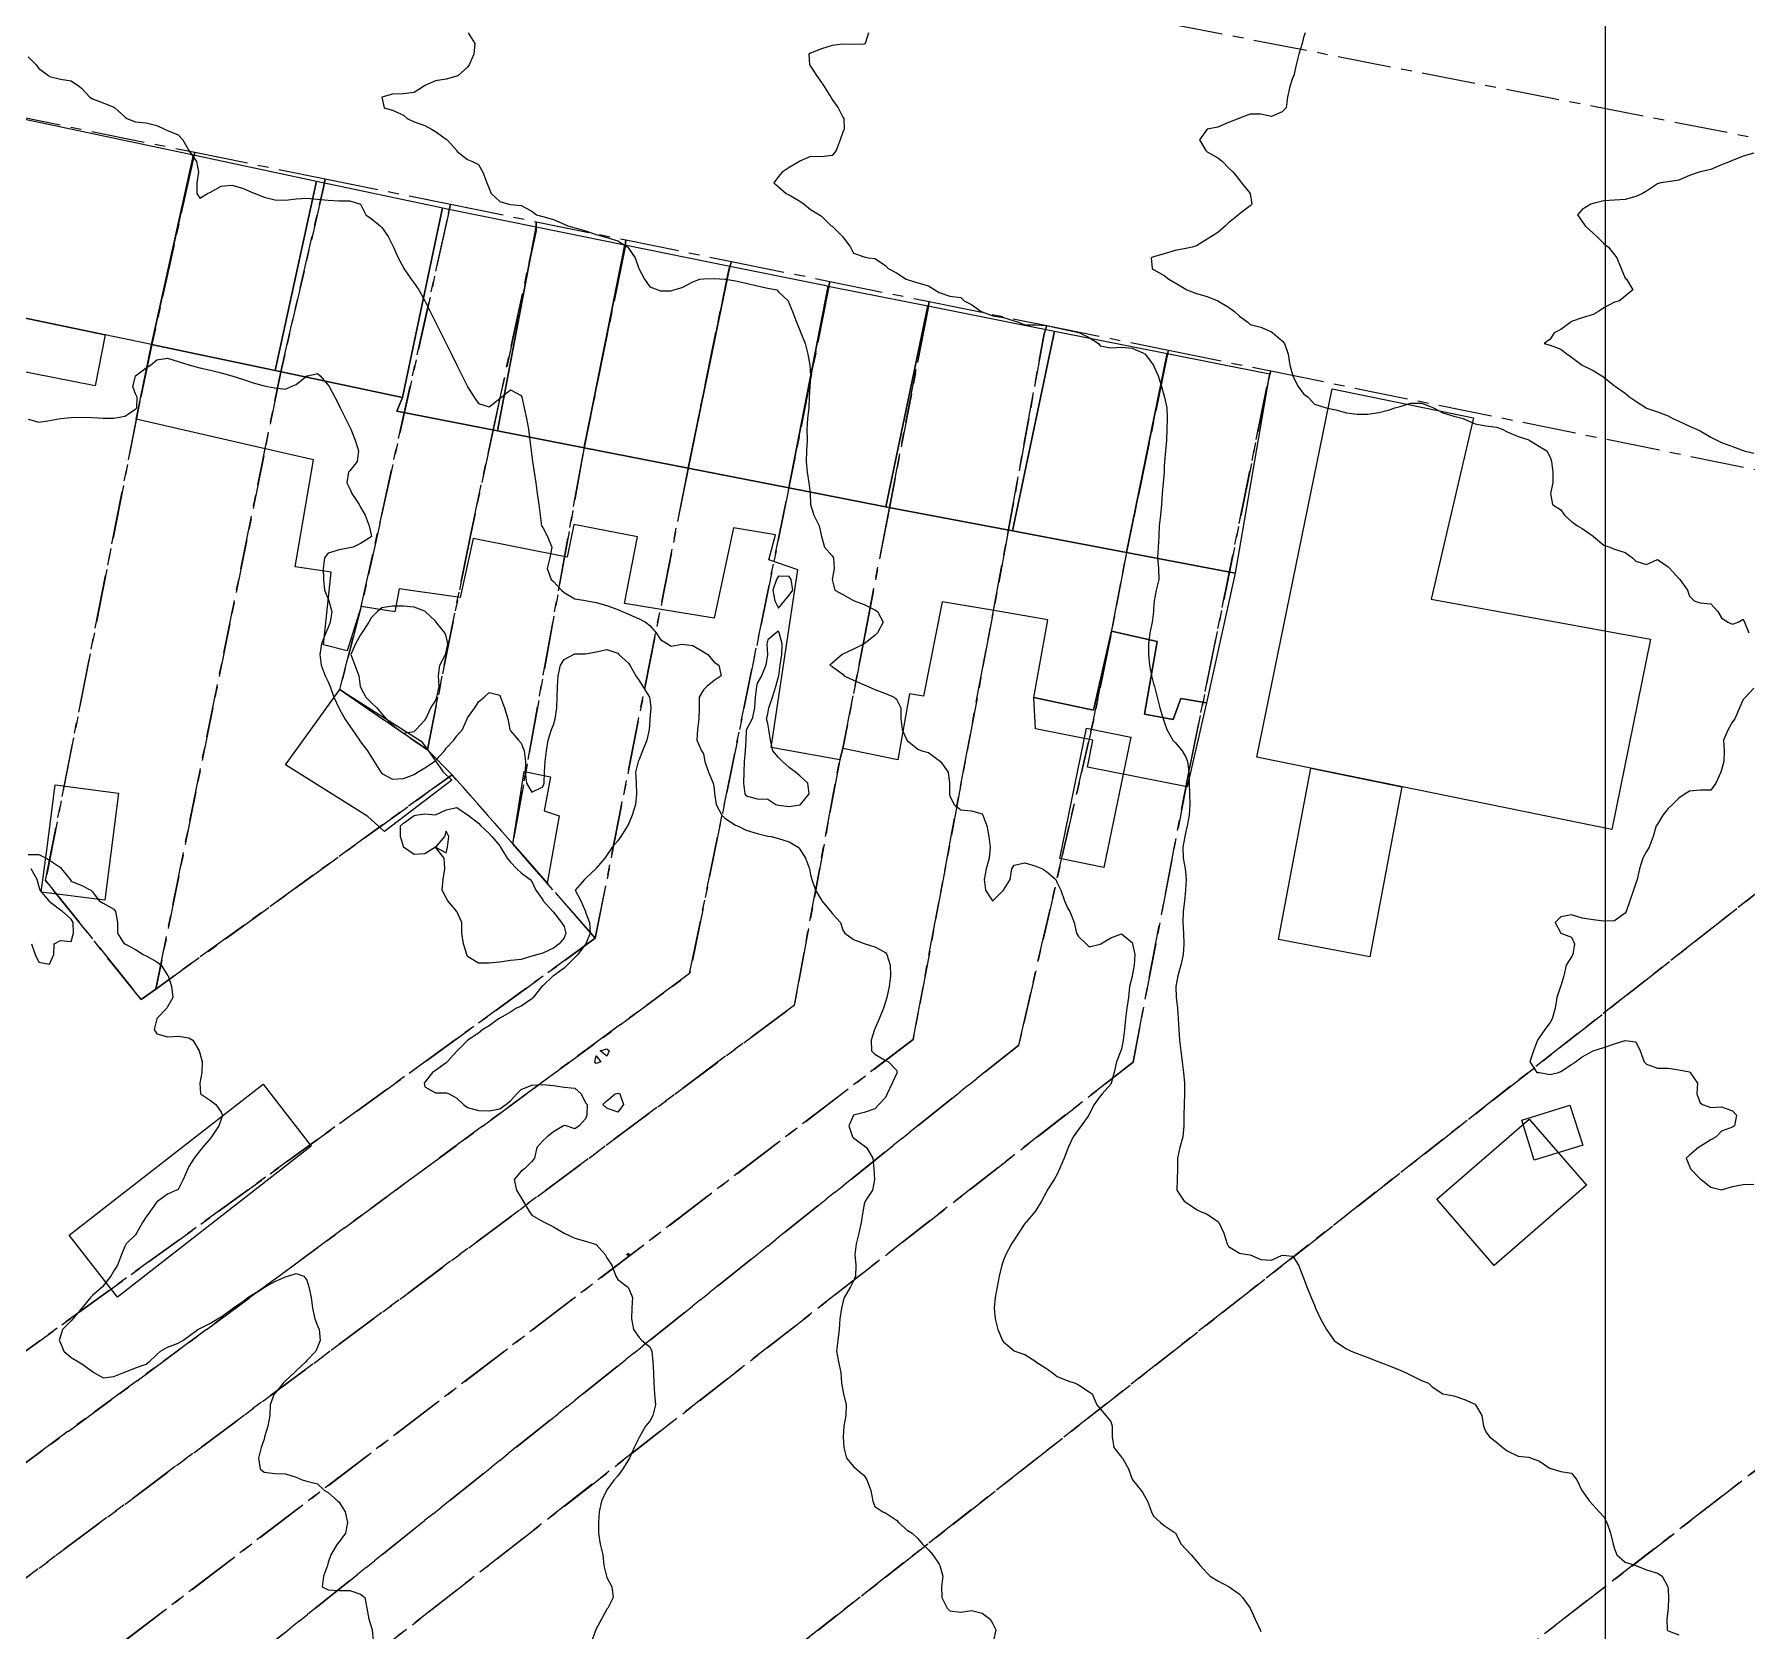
# Model space of a CAD drawing. Header units: centimetres. Extents: x 0 to 642158, y -847 to 649707.
# Drawn here: x 617293.5 to 617373.4, y 621510.7 to 621585.2 of the extents above; entities that cross this region are included whole.
import ezdxf

# ---------------------------------------------------------------- set-up
doc = ezdxf.new("R2010")
doc.units = ezdxf.units.CM
doc.header["$MEASUREMENT"] = 0
doc.linetypes.add('CENTERX2', pattern=[4, 2.5, -0.5, 0.5, -0.5])
doc.layers.add('MEV_grille', color=254, linetype='Continuous', lineweight=9)
doc.layers.add('WAL_topographie 0.5', color=253, linetype='Continuous', lineweight=20)
doc.layers.add('SPW_batiments', color=7, linetype='Continuous')
doc.layers.add('SPW_parcellaire cadastral', color=7, linetype='CENTERX2', lineweight=25, true_color=0xff0542)

# ---------------------------------------------------------------- blocks, each defined once
blk = doc.blocks.new('*U112')
at = {"layer": 'MEV_grille', "transparency": 33554687}
blk.add_lwpolyline([(0, 1825.476), (0, -1825.476)], dxfattribs=at)
blk = doc.blocks.new('*U113')
at = {"layer": 'MEV_grille', "color": 0, "linetype": 'ByBlock', "lineweight": -2, "transparency": 16777216}
blk.add_blockref('*U112', (2000, 0), dxfattribs=at)

msp = doc.modelspace()

# ---------------------------------------------------------------- linework, layer by layer
at = {"layer": 'SPW_batiments'}
for points in [[(617300.955, 621579.547), (617299.005, 621570.707), (617290.421, 621572.495), (617292.253, 621581.223), (617292.286, 621581.387), (617300.955, 621579.547)], [(617306.704, 621578.326), (617304.77, 621569.491), (617299.005, 621570.707), (617300.955, 621579.547), (617306.704, 621578.326)], [(617312.369, 621577.123), (617312.571, 621577.082), (617310.704, 621568.24), (617304.77, 621569.491), (617306.704, 621578.326), (617312.369, 621577.123)], [(617312.792, 621577.037), (617316.953, 621576.193), (617315.138, 621566.674), (617310.454, 621567.59), (617310.704, 621568.24), (617312.571, 621577.082), (617312.792, 621577.037)], [(617321.085, 621575.355), (617319.186, 621565.883), (617315.138, 621566.674), (617316.953, 621576.193), (617321.085, 621575.355)], [(617325.987, 621574.361), (617324.037, 621564.934), (617319.186, 621565.883), (617321.085, 621575.355), (617325.987, 621574.361)], [(617330.398, 621573.467), (617330.568, 621573.432), (617328.739, 621564.015), (617324.037, 621564.934), (617325.987, 621574.361), (617330.398, 621573.467)], [(617330.803, 621573.386), (617335.22, 621572.509), (617333.262, 621563.13), (617333.088, 621563.164), (617328.739, 621564.015), (617330.568, 621573.432), (617330.803, 621573.386)], [(617290.421, 621572.495), (617296.839, 621571.159), (617296.367, 621568.773), (617289.645, 621570.103), (617290.421, 621572.495)], [(617341.122, 621571.336), (617339.171, 621562.009), (617333.483, 621563.089), (617333.262, 621563.13), (617335.22, 621572.509), (617341.122, 621571.336)], [(617346.39, 621570.291), (617344.489, 621561), (617339.171, 621562.009), (617341.122, 621571.336), (617346.39, 621570.291)], [(617304.77, 621569.491), (617310.704, 621568.24), (617310.454, 621567.59), (617315.138, 621566.674), (617319.186, 621565.883), (617324.037, 621564.934), (617328.739, 621564.015), (617333.088, 621563.164), (617333.262, 621563.13), (617333.483, 621563.089), (617339.171, 621562.009), (617344.489, 621561), (617349.563, 621560.044), (617348.222, 621553.994), (617347.022, 621554.194), (617346.656, 621553.21), (617345.322, 621553.46), (617345.921, 621556.844), (617343.788, 621557.327), (617342.946, 621553.656), (617340.156, 621554.243), (617340.821, 621557.859), (617338.121, 621558.324), (617335.888, 621558.709), (617335.022, 621554.309), (617334.356, 621554.409), (617333.822, 621551.326), (617331.256, 621551.858), (617331.106, 621551.325), (617327.906, 621551.908), (617329.155, 621560.192), (617327.796, 621560.667), (617328.105, 621561.825), (617326.155, 621562.158), (617325.255, 621557.942), (617321.071, 621558.624), (617321.671, 621561.741), (617318.705, 621562.307), (617318.388, 621560.791), (617314.005, 621561.656), (617313.405, 621558.906), (617313.187, 621558.937), (617310.555, 621559.306), (617310.355, 621558.24), (617308.789, 621558.49), (617308.122, 621556.423), (617307.022, 621556.689), (617307.388, 621560.089), (617305.705, 621560.339), (617306.555, 621565.322), (617304.104, 621565.885), (617298.288, 621567.221), (617298.351, 621567.522), (617299.005, 621570.707), (617304.77, 621569.491)], [(617351.154, 621569.345), (617351.139, 621569.256), (617349.563, 621560.044), (617344.489, 621561), (617346.39, 621570.291), (617351.154, 621569.345)], [(617360.679, 621567.287), (617358.698, 621558.821), (617368.938, 621556.953), (617367.126, 621548.078), (617350.57, 621551.458), (617354.079, 621568.646), (617360.679, 621567.287)], [(617348.222, 621553.994), (617347.312, 621550.069), (617342.667, 621550.988), (617342.917, 621552.253), (617340.242, 621552.782), (617340.156, 621554.243), (617342.946, 621553.656), (617343.788, 621557.327), (617345.921, 621556.844), (617345.322, 621553.46), (617346.656, 621553.21), (617347.022, 621554.194), (617348.222, 621553.994)], [(617311.589, 621552.206), (617311.872, 621551.806), (617312.589, 621550.79), (617313.006, 621550.39), (617309.873, 621547.99), (617309.09, 621548.69), (617305.256, 621551.105), (617307.784, 621554.615), (617311.589, 621552.206)], [(617344.689, 621552.394), (617343.423, 621546.31), (617341.373, 621546.727), (617342.622, 621552.81), (617344.689, 621552.394)], [(617317.622, 621550.541), (617317.323, 621548.957), (617318.023, 621548.724), (617317.457, 621545.574), (617315.857, 621547.407), (617316.389, 621550.791), (617317.622, 621550.541)], [(617353.09, 621550.943), (617357.338, 621550.076), (617355.84, 621542.14), (617351.579, 621542.944), (617353.09, 621550.943)], [(617293.861, 621545.159), (617294.128, 621547.238), (617294.504, 621550.161), (617297.46, 621549.781), (617296.817, 621544.779), (617293.861, 621545.159)], [(617297.412, 621526.269), (617295.163, 621529.159), (617304.207, 621536.197), (617306.456, 621533.307), (617297.412, 621526.269)], [(617365.774, 621533.363), (617363.508, 621532.662), (617362.924, 621534.529), (617365.174, 621535.229), (617365.774, 621533.363)], [(617358.966, 621530.83), (617363.274, 621534.565), (617365.946, 621531.484), (617361.638, 621527.748), (617358.966, 621530.83)]]:
    msp.add_lwpolyline(points, dxfattribs=at)
at = {"layer": 'SPW_parcellaire cadastral'}
for points in [[(617381.691, 621606.939), (617376.439, 621579.825), (617346.851, 621585.593), (617348.608, 621593.133), (617351.696, 621612.192), (617356.226, 621611.435), (617377.949, 621607.462), (617381.691, 621606.939)], [(617292.292, 621581.446), (617301.023, 621579.672), (617300.935, 621579.266), (617299.02, 621570.703), (617298.463, 621568.055), (617294.057, 621545.703), (617298.524, 621540.154), (617299.208, 621540.638), (617313.022, 621550.639), (617315.857, 621547.406), (617319.706, 621543.006), (617285.912, 621518.521), (617278.21, 621512.869), (617289.965, 621569.94), (617292.209, 621581.037), (617292.292, 621581.446)], [(617307.11, 621578.435), (617307.025, 621578.029), (617305.031, 621569.435), (617299.208, 621540.638), (617298.524, 621540.154), (617294.057, 621545.703), (617298.463, 621568.055), (617299.02, 621570.703), (617300.935, 621579.266), (617301.023, 621579.672), (617307.11, 621578.435)], [(617311.872, 621551.805), (617313.022, 621550.639), (617299.208, 621540.638), (617305.031, 621569.435), (617307.025, 621578.029), (617307.11, 621578.435), (617312.956, 621577.246), (617312.862, 621576.821), (617309.662, 621562.419), (617308.789, 621558.489), (617307.784, 621554.614), (617311.872, 621551.805)], [(617311.872, 621551.805), (617307.784, 621554.614), (617308.789, 621558.489), (617309.662, 621562.419), (617312.862, 621576.821), (617312.956, 621577.246), (617316.954, 621576.434), (617316.943, 621576.016), (617314.937, 621566.712), (617313.862, 621561.712), (617311.872, 621551.805)], [(617311.872, 621551.805), (617313.862, 621561.712), (617314.937, 621566.712), (617316.943, 621576.016), (617316.954, 621576.434), (617321.136, 621575.584), (617321.076, 621575.176), (617319.193, 621565.914), (617315.857, 621547.406), (617313.022, 621550.639), (617311.872, 621551.805)], [(617321.136, 621575.584), (617326.058, 621574.584), (617325.933, 621574.19), (617324.031, 621564.907), (617319.706, 621543.006), (617315.857, 621547.406), (617319.193, 621565.914), (617321.076, 621575.176), (617321.136, 621575.584)], [(617330.645, 621573.652), (617330.57, 621573.249), (617328.739, 621564.014), (617324.107, 621541.357), (617288.666, 621515.251), (617285.912, 621518.521), (617319.706, 621543.006), (617324.031, 621564.907), (617325.933, 621574.19), (617326.058, 621574.584), (617330.645, 621573.652)], [(617330.645, 621573.652), (617335.286, 621572.709), (617335.211, 621572.319), (617333.44, 621563.159), (617332.228, 621556.885), (617331.256, 621551.858), (617331.106, 621551.324), (617328.991, 621539.891), (617291.353, 621511.832), (617291.068, 621512.194), (617288.666, 621515.251), (617324.107, 621541.357), (617328.739, 621564.014), (617330.57, 621573.249), (617330.645, 621573.652)], [(617294.535, 621507.782), (617293.126, 621509.575), (617291.353, 621511.832), (617328.991, 621539.891), (617331.106, 621551.324), (617331.256, 621551.858), (617332.228, 621556.885), (617333.44, 621563.159), (617335.211, 621572.319), (617335.286, 621572.709), (617340.768, 621571.594), (617340.644, 621571.203), (617338.985, 621562.069), (617334.535, 621538.291), (617294.535, 621507.782)], [(617346.448, 621570.44), (617346.351, 621570.045), (617344.489, 621560.999), (617343.748, 621557.134), (617342.95, 621553.182), (617339.458, 621538.026), (617297.302, 621504.278), (617296.678, 621505.054), (617294.535, 621507.782), (617334.535, 621538.291), (617338.985, 621562.069), (617340.644, 621571.203), (617340.768, 621571.594), (617346.448, 621570.44)], [(617299.349, 621501.755), (617297.302, 621504.278), (617339.458, 621538.026), (617342.95, 621553.182), (617343.748, 621557.134), (617344.489, 621560.999), (617346.351, 621570.045), (617346.448, 621570.44), (617351.219, 621569.471), (617351.107, 621569.079), (617347.36, 621550.602), (617344.791, 621537.226), (617299.349, 621501.755)], [(617299.349, 621501.755), (617344.791, 621537.226), (617347.36, 621550.602), (617351.107, 621569.079), (617351.219, 621569.471), (617393.861, 621560.805), (617323.81, 621505.796), (617307.208, 621492.495), (617299.349, 621501.755)], [(617404.733, 621558.595), (617403.721, 621553.457), (617401.566, 621543.653), (617400.746, 621539.031), (617336.429, 621489.226), (617330.931, 621496.523), (617328.064, 621499.877), (617323.81, 621505.796), (617393.861, 621560.805), (617404.733, 621558.595)], [(617349.494, 621472.884), (617340.43, 621484.476), (617336.429, 621489.226), (617400.746, 621539.031), (617401.566, 621543.653), (617403.721, 621553.457), (617404.733, 621558.595), (617414.553, 621556.6), (617411.748, 621542.877), (617407.131, 621518.652), (617349.494, 621472.884)]]:
    msp.add_lwpolyline(points, dxfattribs=at)
at = {"layer": 'WAL_topographie 0.5'}
for points in [[(617313.769, 621585.25), (617314.083, 621584.75), (617314.046, 621584.25), (617313.815, 621583.75), (617313.75, 621583.65), (617313.306, 621583.25), (617313.25, 621583.224), (617312.75, 621583.079), (617312.25, 621583.013), (617311.75, 621582.792), (617311.69, 621582.75), (617311.25, 621582.468), (617310.75, 621582.396), (617310.25, 621582.389), (617309.75, 621582.25), (617309.85, 621581.75), (617310.25, 621581.637), (617310.75, 621581.404), (617310.926, 621581.25), (617311.25, 621581.097), (617311.75, 621580.921), (617312.06, 621580.75), (617312.25, 621580.643), (617312.75, 621580.285), (617312.792, 621580.25), (617313.241, 621579.75), (617313.25, 621579.729), (617313.75, 621579.333), (617313.975, 621579.25), (617314.25, 621579.109), (617314.462, 621578.75), (617314.641, 621578.25), (617314.75, 621577.981), (617314.85, 621577.75), (617315.25, 621577.375), (617315.671, 621577.25), (617315.75, 621577.236), (617316.25, 621577.187), (617316.75, 621576.926), (617316.966, 621576.75), (617317.25, 621576.677), (617317.75, 621576.535), (617318.25, 621576.323), (617318.417, 621576.25), (617318.75, 621576.148), (617319.25, 621576.005), (617319.75, 621575.837), (617320.067, 621575.75), (617320.25, 621575.701), (617320.75, 621575.546), (617321.218, 621575.25), (617321.25, 621575.207), (617321.562, 621574.75), (617321.742, 621574.25), (617321.75, 621574.219), (617322, 621573.75), (617322.25, 621573.393), (617322.625, 621573.25), (617322.75, 621573.204), (617323.25, 621573.208), (617323.375, 621573.25), (617323.75, 621573.37), (617324.25, 621573.63), (617324.583, 621573.75), (617324.75, 621573.773), (617325.25, 621573.778), (617325.75, 621573.754), (617325.792, 621573.75), (617326.25, 621573.682), (617326.75, 621573.568), (617327.25, 621573.445), (617327.75, 621573.341), (617328.167, 621573.25), (617328.25, 621573.159), (617328.7, 621572.75), (617328.75, 621572.625), (617328.9, 621572.25), (617329.092, 621571.75), (617329.25, 621571.375), (617329.3, 621571.25), (617329.488, 621570.75), (617329.625, 621570.25), (617329.714, 621569.75), (617329.75, 621569.25), (617329.75, 621569.25), (617329.75, 621569.25), (617329.708, 621568.75), (617329.679, 621568.25), (617329.659, 621567.75), (617329.606, 621567.25), (617329.58, 621566.75), (617329.583, 621566.25), (617329.559, 621565.75), (617329.536, 621565.25), (617329.583, 621564.75), (617329.667, 621564.25), (617329.722, 621563.75), (617329.75, 621563.251), (617329.75, 621563.25), (617329.893, 621562.75), (617330.15, 621562.25), (617330.25, 621561.75), (617330.25, 621561.75), (617330.404, 621561.25), (617330.75, 621560.841), (617330.821, 621560.75), (617330.85, 621560.25), (617330.75, 621559.75), (617330.875, 621559.25), (617331.25, 621559.043), (617331.75, 621558.768), (617331.786, 621558.75), (617332.25, 621558.579), (617332.75, 621558.324), (617332.864, 621558.25), (617333.141, 621557.75), (617332.869, 621557.25), (617332.75, 621557.136), (617332.25, 621556.75), (617332.25, 621556.75), (617331.75, 621556.5), (617331.25, 621556.265), (617331.214, 621556.25), (617330.75, 621555.844), (617330.65, 621555.75), (617330.75, 621555.692), (617331.25, 621555.322), (617331.322, 621555.25), (617331.75, 621555.046), (617332.25, 621554.835), (617332.432, 621554.75), (617332.75, 621554.62), (617333.25, 621554.428), (617333.654, 621554.25), (617333.75, 621554.169), (617333.96, 621553.75), (617333.962, 621553.25), (617334.024, 621552.75), (617334.237, 621552.25), (617334.25, 621552.233), (617334.75, 621551.828), (617334.941, 621551.75), (617335.25, 621551.667), (617335.75, 621551.295), (617335.804, 621551.25), (617336.161, 621550.75), (617336.228, 621550.25), (617336.231, 621549.75), (617336.25, 621549.641), (617336.454, 621549.25), (617336.75, 621548.995), (617337.25, 621548.948), (617337.75, 621548.81), (617337.784, 621548.75), (617337.972, 621548.25), (617338.065, 621547.75), (617338.121, 621547.25), (617338.074, 621546.75), (617337.935, 621546.25), (617337.841, 621545.75), (617337.901, 621545.25), (617338.227, 621544.75), (617338.25, 621544.74), (617338.257, 621544.75), (617338.75, 621545.25), (617338.75, 621545.25), (617339.058, 621545.75), (617339.136, 621546.25), (617339.25, 621546.42), (617339.75, 621546.519), (617340.25, 621546.371), (617340.564, 621546.25), (617340.75, 621546.13), (617341.186, 621545.75), (617341.25, 621545.6), (617341.421, 621545.25), (617341.587, 621544.75), (617341.75, 621544.393), (617341.85, 621544.25), (617342.042, 621543.75), (617342.156, 621543.25), (617342.25, 621543.083), (617342.603, 621542.75), (617342.75, 621542.603), (617343.25, 621542.729), (617343.283, 621542.75), (617343.75, 621543.03), (617344.25, 621543.221), (617344.75, 621542.817), (617344.766, 621542.75), (617344.88, 621542.25), (617344.839, 621541.75), (617344.753, 621541.25), (617344.75, 621541.221), (617344.625, 621540.75), (617344.577, 621540.25), (617344.5, 621539.75), (617344.443, 621539.25), (617344.385, 621538.75), (617344.333, 621538.25), (617344.25, 621537.831), (617344.224, 621537.75), (617344.012, 621537.25), (617343.903, 621536.75), (617343.775, 621536.25), (617343.75, 621536.202), (617343.346, 621535.75), (617343.25, 621535.635), (617342.982, 621535.25), (617342.75, 621534.797), (617342.724, 621534.75), (617342.364, 621534.25), (617342.25, 621534.091), (617341.994, 621533.75), (617341.767, 621533.25), (617341.75, 621533.202), (617341.583, 621532.75), (617341.366, 621532.25), (617341.25, 621532.006), (617341.104, 621531.75), (617340.788, 621531.25), (617340.75, 621531.177), (617340.52, 621530.75), (617340.25, 621530.314), (617340.206, 621530.25), (617339.784, 621529.75), (617339.75, 621529.702), (617339.441, 621529.25), (617339.25, 621528.935), (617339.123, 621528.75), (617338.853, 621528.25), (617338.75, 621527.99), (617338.668, 621527.75), (617338.551, 621527.25), (617338.457, 621526.75), (617338.358, 621526.25), (617338.32, 621525.75), (617338.365, 621525.25), (617338.478, 621524.75), (617338.702, 621524.25), (617338.75, 621524.187), (617339.25, 621523.763), (617339.283, 621523.75), (617339.75, 621523.583), (617340.25, 621523.262), (617340.264, 621523.25), (617340.75, 621522.935), (617341.013, 621522.75), (617341.25, 621522.559), (617341.75, 621522.362), (617342.094, 621522.25), (617342.25, 621522.181), (617342.75, 621521.847), (617342.881, 621521.75), (617343.107, 621521.25), (617343.25, 621521.05), (617343.523, 621520.75), (617343.75, 621520.472), (617343.824, 621520.25), (617343.818, 621519.75), (617343.901, 621519.25), (617344.25, 621518.808), (617344.293, 621518.75), (617344.572, 621518.25), (617344.75, 621517.779), (617344.764, 621517.75), (617345.176, 621517.25), (617345.25, 621517.131), (617345.461, 621516.75), (617345.645, 621516.25), (617345.75, 621516.05), (617346.066, 621515.75), (617346.25, 621515.61), (617346.75, 621515.274), (617346.771, 621515.25), (617347.042, 621514.75), (617347.25, 621514.512), (617347.5, 621514.25), (617347.75, 621513.945), (617347.917, 621513.75), (617348.25, 621513.382), (617348.382, 621513.25), (617348.75, 621513.031), (617349.25, 621512.763), (617349.268, 621512.75), (617349.75, 621512.404), (617349.9, 621512.25), (617350.25, 621511.75), (617350.25, 621511.75), (617350.489, 621511.25), (617350.714, 621510.75), (617350.75, 621510.671)], [(617332.45, 621585.25), (617332.298, 621584.75), (617332.25, 621584.725), (617331.75, 621584.698), (617331.25, 621584.714), (617330.75, 621584.652), (617330.25, 621584.506), (617329.75, 621584.303), (617329.659, 621584.25), (617329.702, 621583.75), (617329.75, 621583.685), (617330.02, 621583.25), (617330.25, 621582.935), (617330.389, 621582.75), (617330.69, 621582.25), (617330.75, 621582.135), (617331.028, 621581.75), (617331.25, 621581.306), (617331.292, 621581.25), (617331.313, 621580.75), (617331.25, 621580.613), (617331.132, 621580.25), (617330.947, 621579.75), (617330.75, 621579.526), (617330.25, 621579.469), (617329.75, 621579.483), (617329.25, 621579.264), (617329.228, 621579.25), (617328.75, 621578.961), (617328.417, 621578.75), (617328.25, 621578.54), (617328.038, 621578.25), (617328.25, 621578.067), (617328.615, 621577.75), (617328.75, 621577.696), (617329.25, 621577.392), (617329.448, 621577.25), (617329.75, 621577), (617330.169, 621576.75), (617330.25, 621576.692), (617330.713, 621576.25), (617330.75, 621576.221), (617331.24, 621575.75), (617331.25, 621575.73), (617331.603, 621575.25), (617331.75, 621574.972), (617332.25, 621574.8), (617332.45, 621574.75), (617332.75, 621574.713), (617333.25, 621574.393), (617333.372, 621574.25), (617333.75, 621574.049), (617334.21, 621573.75), (617334.25, 621573.735), (617334.75, 621573.59), (617335.25, 621573.444), (617335.538, 621573.25), (617335.75, 621573.129), (617336.25, 621572.957), (617336.75, 621572.902), (617336.92, 621572.75), (617337.25, 621572.57), (617337.713, 621572.25), (617337.75, 621572.224), (617338.25, 621572.05), (617338.75, 621571.959), (617339.25, 621571.813), (617339.45, 621571.75), (617339.75, 621571.62), (617340.25, 621571.629), (617340.75, 621571.597), (617341.25, 621571.486), (617341.75, 621571.37), (617342.25, 621571.266), (617342.297, 621571.25), (617342.75, 621571.029), (617343.174, 621570.75), (617343.25, 621570.65), (617343.75, 621570.558), (617344.25, 621570.588), (617344.75, 621570.532), (617345.25, 621570.315), (617345.356, 621570.25), (617345.742, 621569.75), (617345.75, 621569.73), (617345.962, 621569.25), (617346.114, 621568.75), (617346.25, 621568.297), (617346.264, 621568.25), (617346.367, 621567.75), (617346.389, 621567.25), (617346.373, 621566.75), (617346.355, 621566.25), (617346.3, 621565.75), (617346.258, 621565.25), (617346.25, 621565), (617346.242, 621564.75), (617346.2, 621564.25), (617346.145, 621563.75), (617346.113, 621563.25), (617346.067, 621562.75), (617346.016, 621562.25), (617345.996, 621561.75), (617345.963, 621561.25), (617345.925, 621560.75), (617345.979, 621560.25), (617346, 621559.75), (617345.863, 621559.25), (617345.773, 621558.75), (617345.75, 621558.375), (617345.741, 621558.25), (617345.691, 621557.75), (617345.58, 621557.25), (617345.505, 621556.75), (617345.519, 621556.25), (617345.56, 621555.75), (617345.65, 621555.25), (617345.75, 621554.875), (617345.786, 621554.75), (617345.911, 621554.25), (617346.036, 621553.75), (617346.196, 621553.25), (617346.25, 621553.1), (617346.375, 621552.75), (617346.644, 621552.25), (617346.75, 621552.138), (617347.083, 621551.75), (617347.25, 621551.453), (617347.337, 621551.25), (617347.394, 621550.75), (617347.406, 621550.25), (617347.431, 621549.75), (617347.448, 621549.25), (617347.404, 621548.75), (617347.311, 621548.25), (617347.25, 621547.981), (617347.201, 621547.75), (617347.116, 621547.25), (617347.133, 621546.75), (617347.222, 621546.25), (617347.25, 621545.929), (617347.269, 621545.75), (617347.25, 621545.5), (617347.237, 621545.25), (617347.187, 621544.75), (617347.13, 621544.25), (617347.112, 621543.75), (617347.142, 621543.25), (617347.164, 621542.75), (617347.13, 621542.25), (617347.018, 621541.75), (617346.886, 621541.25), (617346.794, 621540.75), (617346.797, 621540.25), (617346.866, 621539.75), (617346.903, 621539.25), (617346.922, 621538.75), (617346.965, 621538.25), (617347.026, 621537.75), (617347.087, 621537.25), (617347.149, 621536.75), (617347.184, 621536.25), (617347.197, 621535.75), (617347.183, 621535.25), (617347.16, 621534.75), (617347.154, 621534.25), (617347.11, 621533.75), (617346.979, 621533.25), (617346.866, 621532.75), (617346.868, 621532.25), (617346.848, 621531.75), (617346.833, 621531.25), (617347.179, 621530.75), (617347.25, 621530.7), (617347.75, 621530.362), (617347.975, 621530.25), (617348.25, 621530.142), (617348.75, 621529.795), (617348.788, 621529.75), (617349.027, 621529.25), (617349.187, 621528.75), (617349.25, 621528.636), (617349.75, 621528.313), (617350.125, 621528.25), (617350.25, 621528.233), (617350.75, 621528.024), (617351.25, 621527.984), (617351.75, 621528.221), (617352.25, 621528.17), (617352.513, 621527.75), (617352.719, 621527.25), (617352.75, 621527.167), (617352.894, 621526.75), (617353.093, 621526.25), (617353.25, 621525.886), (617353.309, 621525.75), (617353.54, 621525.25), (617353.75, 621524.861), (617353.815, 621524.75), (617354.179, 621524.25), (617354.25, 621524.187), (617354.75, 621523.855), (617354.964, 621523.75), (617355.25, 621523.634), (617355.75, 621523.443), (617356.25, 621523.25), (617356.25, 621523.25), (617356.75, 621523.057), (617357.25, 621522.866), (617357.5, 621522.75), (617357.75, 621522.627), (617358.25, 621522.381), (617358.577, 621522.25), (617358.75, 621522.089), (617359.25, 621521.75), (617359.25, 621521.75), (617359.75, 621521.669), (617360.25, 621521.49), (617360.75, 621521.269), (617360.774, 621521.25), (617361.068, 621520.75), (617361.147, 621520.25), (617361.25, 621519.981), (617361.417, 621519.75), (617361.75, 621519.5), (617362.036, 621519.25), (617362.25, 621519.089), (617362.75, 621518.846), (617363.25, 621518.795), (617363.365, 621518.75), (617363.75, 621518.611), (617364.25, 621518.265), (617364.321, 621518.25), (617364.75, 621518.125), (617365.25, 621518.06), (617365.5, 621517.75), (617365.725, 621517.25), (617365.75, 621517.225), (617366.089, 621516.75), (617366.25, 621516.554), (617366.542, 621516.25), (617366.75, 621516.012), (617366.895, 621515.75), (617367.072, 621515.25), (617367.185, 621514.75), (617367.25, 621514.519), (617367.356, 621514.25), (617367.75, 621513.899), (617368.25, 621513.75), (617368.25, 621513.75), (617368.75, 621513.55), (617369.25, 621513.395), (617369.475, 621513.25), (617369.74, 621512.75), (617369.75, 621512.625), (617369.776, 621512.25), (617369.75, 621511.75), (617369.75, 621511.75), (617369.687, 621511.25), (617369.71, 621510.75), (617369.75, 621510.706), (617370.25, 621510.509)], [(617352.821, 621585.25), (617352.75, 621585.023), (617352.675, 621584.75), (617352.528, 621584.25), (617352.402, 621583.75), (617352.298, 621583.25), (617352.25, 621583.173), (617352.101, 621582.75), (617351.993, 621582.25), (617351.932, 621581.75), (617351.75, 621581.556), (617351.25, 621581.348), (617350.75, 621581.456), (617350.25, 621581.448), (617349.75, 621581.26), (617349.729, 621581.25), (617349.25, 621581.058), (617348.75, 621580.853), (617348.25, 621580.75), (617348.25, 621580.75), (617347.885, 621580.25), (617348.189, 621579.75), (617348.25, 621579.698), (617348.75, 621579.413), (617348.971, 621579.25), (617349.25, 621578.953), (617349.46, 621578.75), (617349.75, 621578.375), (617349.857, 621578.25), (617350.25, 621577.75), (617350.25, 621577.75), (617350.338, 621577.25), (617350.25, 621577.175), (617349.75, 621576.806), (617349.714, 621576.75), (617349.25, 621576.389), (617349.107, 621576.25), (617348.75, 621575.938), (617348.45, 621575.75), (617348.25, 621575.622), (617347.75, 621575.311), (617347.55, 621575.25), (617347.25, 621575.191), (617346.75, 621575.097), (617346.25, 621574.933), (617345.75, 621574.797), (617345.643, 621574.75), (617345.687, 621574.25), (617345.75, 621574.206), (617346.25, 621573.929), (617346.458, 621573.75), (617346.75, 621573.591), (617347.25, 621573.283), (617347.3, 621573.25), (617347.75, 621573.08), (617348.25, 621572.953), (617348.75, 621572.75), (617348.75, 621572.75), (617349.25, 621572.455), (617349.531, 621572.25), (617349.75, 621572.028), (617350.139, 621571.75), (617350.25, 621571.644), (617350.75, 621571.516), (617351.25, 621571.297), (617351.317, 621571.25), (617351.75, 621570.882), (617351.859, 621570.75), (617352.029, 621570.25), (617352.11, 621569.75), (617352.245, 621569.25), (617352.25, 621569.224), (617352.5, 621568.75), (617352.75, 621568.404), (617352.961, 621568.25), (617353.25, 621567.926), (617353.75, 621567.769), (617353.8, 621567.75), (617354.25, 621567.652), (617354.75, 621567.521), (617355.25, 621567.46), (617355.75, 621567.462), (617356.25, 621567.536), (617356.75, 621567.665), (617357, 621567.75), (617357.25, 621567.819), (617357.75, 621567.973), (617358.25, 621567.968), (617358.75, 621567.779), (617358.804, 621567.75), (617359.25, 621567.523), (617359.75, 621567.368), (617360.185, 621567.25), (617360.25, 621567.224), (617360.75, 621567.002), (617361.25, 621566.909), (617361.75, 621566.843), (617362.018, 621566.75), (617362.25, 621566.627), (617362.75, 621566.415), (617363.25, 621566.256), (617363.271, 621566.25), (617363.75, 621565.955), (617364.098, 621565.75), (617364.25, 621565.458), (617364.308, 621565.25), (617364.368, 621564.75), (617364.375, 621564.25), (617364.271, 621563.75), (617364.365, 621563.25), (617364.75, 621562.987), (617364.923, 621562.75), (617365.25, 621562.446), (617365.525, 621562.25), (617365.75, 621562.121), (617366.25, 621561.769), (617366.271, 621561.75), (617366.75, 621561.339), (617367.028, 621561.25), (617367.25, 621561.159), (617367.75, 621561), (617368.094, 621560.75), (617368.25, 621560.603), (617368.75, 621560.45), (617369.25, 621560.679), (617369.75, 621560.341), (617369.827, 621560.25), (617370.25, 621559.792), (617370.306, 621559.75), (617370.65, 621559.25), (617370.75, 621558.965), (617370.964, 621558.75), (617371.25, 621558.663), (617371.75, 621558.602), (617372.078, 621558.25), (617372.25, 621557.956), (617372.542, 621557.75), (617372.75, 621557.661), (617373.028, 621557.75), (617373.25, 621557.893), (617373.321, 621557.75), (617373.525, 621557.25)], [(617293.25, 621584.121), (617293.621, 621583.75), (617293.75, 621583.576), (617294.191, 621583.25), (617294.25, 621583.215), (617294.75, 621583.088), (617295.25, 621583), (617295.65, 621582.75), (617295.75, 621582.65), (617296.12, 621582.25), (617296.25, 621582.162), (617296.75, 621581.979), (617297.25, 621581.785), (617297.292, 621581.75), (617297.75, 621581.327), (617297.85, 621581.25), (617298.25, 621581.098), (617298.75, 621581.041), (617299.25, 621580.92), (617299.602, 621580.75), (617299.75, 621580.688), (617300.25, 621580.495), (617300.47, 621580.25), (617300.75, 621579.75), (617300.75, 621579.75), (617301.102, 621579.25), (617301.199, 621578.75), (617301.119, 621578.25), (617301.115, 621577.75), (617301.25, 621577.532), (617301.607, 621577.75), (617301.75, 621577.815), (617302.25, 621578.087), (617302.75, 621578.139), (617303.25, 621578), (617303.75, 621577.787), (617303.833, 621577.75), (617304.25, 621577.587), (617304.75, 621577.458), (617305.25, 621577.439), (617305.75, 621577.506), (617306.25, 621577.528), (617306.75, 621577.489), (617307.25, 621577.445), (617307.75, 621577.411), (617308.25, 621577.406), (617308.75, 621577.258), (617308.759, 621577.25), (617309.008, 621576.75), (617309.25, 621576.58), (617309.669, 621576.25), (617309.75, 621576.171), (617310.036, 621575.75), (617310.25, 621575.336), (617310.287, 621575.25), (617310.515, 621574.75), (617310.75, 621574.294), (617310.777, 621574.25), (617311.118, 621573.75), (617311.25, 621573.575), (617311.47, 621573.25), (617311.75, 621572.75), (617311.75, 621572.75), (617312, 621572.25), (617312.25, 621571.75), (617312.25, 621571.75), (617312.5, 621571.25), (617312.75, 621570.75), (617312.75, 621570.75), (617312.996, 621570.25), (617313.25, 621569.75), (617313.25, 621569.75), (617313.496, 621569.25), (617313.742, 621568.75), (617313.75, 621568.732), (617314.057, 621568.25), (617314.25, 621567.957), (617314.75, 621567.804), (617315.25, 621568.19), (617315.329, 621568.25), (617315.75, 621568.598), (617316.25, 621568.327), (617316.271, 621568.25), (617316.385, 621567.75), (617316.496, 621567.25), (617316.586, 621566.75), (617316.653, 621566.25), (617316.718, 621565.75), (617316.75, 621565.5), (617316.782, 621565.25), (617316.857, 621564.75), (617316.933, 621564.25), (617317, 621563.75), (617317.067, 621563.25), (617317.133, 621562.75), (617317.2, 621562.25), (617317.25, 621562.175), (617317.474, 621561.75), (617317.671, 621561.25), (617317.583, 621560.75), (617317.466, 621560.25), (617317.651, 621559.75), (617317.75, 621559.654), (617318.126, 621559.25), (617318.25, 621559.132), (617318.75, 621558.847), (617319.25, 621558.76), (617319.306, 621558.75), (617319.75, 621558.675), (617320.25, 621558.534), (617320.75, 621558.345), (617320.964, 621558.25), (617321.25, 621558.132), (617321.75, 621557.904), (617322.049, 621557.75), (617322.25, 621557.592), (617322.551, 621557.25), (617322.75, 621556.951), (617323.076, 621556.75), (617323.25, 621556.634), (617323.75, 621556.735), (617324.25, 621556.663), (617324.75, 621556.369), (617324.955, 621556.25), (617325.25, 621555.885), (617325.467, 621555.75), (617325.583, 621555.25), (617325.25, 621555.031), (617324.904, 621554.75), (617324.75, 621554.59), (617324.552, 621554.25), (617324.55, 621553.75), (617324.54, 621553.25), (617324.466, 621552.75), (617324.441, 621552.25), (617324.656, 621551.75), (617324.75, 621551.613), (617324.815, 621551.25), (617324.983, 621550.75), (617325.202, 621550.25), (617325.25, 621550), (617325.266, 621549.75), (617325.341, 621549.25), (617325.601, 621548.75), (617325.75, 621548.608), (617326.25, 621548.281), (617326.335, 621548.25), (617326.75, 621548.044), (617327.25, 621547.891), (617327.75, 621547.778), (617327.907, 621547.75), (617328.25, 621547.654), (617328.75, 621547.501), (617329.165, 621547.25), (617329.25, 621547.161), (617329.517, 621546.75), (617329.698, 621546.25), (617329.75, 621545.972), (617329.803, 621545.75), (617329.979, 621545.25), (617330.25, 621544.785), (617330.279, 621544.75), (617330.689, 621544.25), (617330.75, 621544.158), (617331.142, 621543.75), (617331.25, 621543.386), (617331.341, 621543.25), (617331.75, 621542.943), (617332.25, 621542.77), (617332.292, 621542.75), (617332.75, 621542.613), (617333.25, 621542.339), (617333.301, 621542.25), (617333.461, 621541.75), (617333.483, 621541.25), (617333.418, 621540.75), (617333.308, 621540.25), (617333.25, 621540.048), (617333.143, 621539.75), (617332.945, 621539.25), (617332.75, 621538.788), (617332.733, 621538.75), (617332.568, 621538.25), (617332.591, 621537.75), (617332.75, 621537.594), (617333.25, 621537.309), (617333.38, 621537.25), (617333.75, 621536.85), (617333.782, 621536.75), (617333.75, 621536.684), (617333.551, 621536.25), (617333.322, 621535.75), (617333.25, 621535.576), (617332.932, 621535.25), (617332.75, 621535.045), (617332.25, 621534.88), (617331.75, 621534.75), (617331.75, 621534.75), (617331.536, 621534.25), (617331.7, 621533.75), (617331.75, 621533.702), (617332.25, 621533.33), (617332.35, 621533.25), (617332.646, 621532.75), (617332.698, 621532.25), (617332.731, 621531.75), (617332.631, 621531.25), (617332.292, 621530.75), (617332.25, 621530.607), (617332.179, 621530.25), (617332.107, 621529.75), (617331.995, 621529.25), (617331.872, 621528.75), (617331.81, 621528.25), (617331.866, 621527.75), (617331.849, 621527.25), (617331.75, 621527.024), (617331.611, 621526.75), (617331.316, 621526.25), (617331.25, 621526.015), (617331.188, 621525.75), (617331.114, 621525.25), (617331.074, 621524.75), (617331.026, 621524.25), (617330.961, 621523.75), (617331.048, 621523.25), (617331.16, 621522.75), (617331.192, 621522.25), (617331.25, 621521.917), (617331.286, 621521.75), (617331.413, 621521.25), (617331.394, 621520.75), (617331.302, 621520.25), (617331.272, 621519.75), (617331.292, 621519.25), (617331.423, 621518.75), (617331.75, 621518.364), (617331.875, 621518.25), (617332.25, 621517.938), (617332.375, 621517.75), (617332.553, 621517.25), (617332.659, 621516.75), (617332.75, 621516.5), (617333.125, 621516.25), (617333.25, 621516.208), (617333.75, 621515.861), (617333.857, 621515.75), (617334.25, 621515.395), (617334.487, 621515.25), (617334.75, 621515), (617334.967, 621514.75), (617335.25, 621514.479), (617335.454, 621514.25), (617335.75, 621513.806), (617335.777, 621513.75), (617335.911, 621513.25), (617335.859, 621512.75), (617335.868, 621512.25), (617336.119, 621511.75), (617336.25, 621511.63), (617336.75, 621511.57), (617337.25, 621511.646), (617337.75, 621511.52), (617338.12, 621511.25), (617338.25, 621511.024), (617338.389, 621510.75), (617338.288, 621510.25)], [(617373.75, 621579.634), (617373.25, 621579.492), (617372.75, 621579.291), (617372.654, 621579.25), (617372.25, 621579.083), (617371.75, 621578.877), (617371.25, 621578.764), (617371.208, 621578.75), (617370.75, 621578.588), (617370.25, 621578.377), (617369.75, 621578.302), (617369.417, 621578.25), (617369.25, 621578.2), (617368.75, 621577.859), (617368.555, 621577.75), (617368.25, 621577.616), (617367.75, 621577.474), (617367.25, 621577.433), (617366.75, 621577.405), (617366.25, 621577.279), (617366.155, 621577.25), (617365.75, 621577), (617365.52, 621576.75), (617365.75, 621576.446), (617365.887, 621576.25), (617366.25, 621575.896), (617366.421, 621575.75), (617366.75, 621575.412), (617366.979, 621575.25), (617367.25, 621574.889), (617367.354, 621574.75), (617367.565, 621574.25), (617367.75, 621573.796), (617367.813, 621573.75), (617368.114, 621573.25), (617367.75, 621572.964), (617367.478, 621572.75), (617367.25, 621572.674), (617366.75, 621572.417), (617366.511, 621572.25), (617366.25, 621572.1), (617365.75, 621571.95), (617365.25, 621571.776), (617365.217, 621571.75), (617364.75, 621571.4), (617364.434, 621571.25), (617364.25, 621570.958), (617363.973, 621570.75), (617364.25, 621570.679), (617364.75, 621570.494), (617365.044, 621570.25), (617365.25, 621570.11), (617365.75, 621569.75), (617365.75, 621569.75), (617366.25, 621569.496), (617366.665, 621569.25), (617366.75, 621569.189), (617367.25, 621568.786), (617367.296, 621568.75), (617367.75, 621568.433), (617367.967, 621568.25), (617368.25, 621568.067), (617368.731, 621567.75), (617368.75, 621567.741), (617369.25, 621567.562), (617369.75, 621567.374), (617369.978, 621567.25), (617370.25, 621567.125), (617370.75, 621566.902), (617371.078, 621566.75), (617371.25, 621566.673), (617371.75, 621566.391), (617372.031, 621566.25), (617372.25, 621566.138), (617372.75, 621565.943), (617373.25, 621565.766), (617373.303, 621565.75), (617373.75, 621565.632)], [(617293.25, 621567.228), (617293.75, 621567.076), (617294.25, 621567.159), (617294.75, 621567.25), (617294.75, 621567.25), (617295.25, 621567.302), (617295.75, 621567.317), (617296.25, 621567.294), (617296.75, 621567.272), (617297.25, 621567.275), (617297.75, 621567.366), (617298.25, 621567.689), (617298.312, 621567.75), (617298.33, 621568.25), (617298.25, 621568.409), (617298.133, 621568.75), (617298.25, 621569.234), (617298.259, 621569.25), (617298.75, 621569.614), (617298.956, 621569.75), (617299.25, 621569.996), (617299.75, 621570.073), (617300.25, 621569.917), (617300.75, 621569.761), (617300.792, 621569.75), (617301.25, 621569.625), (617301.75, 621569.506), (617302.25, 621569.391), (617302.75, 621569.25), (617302.75, 621569.25), (617303.25, 621569.083), (617303.75, 621568.92), (617304.25, 621568.783), (617304.417, 621568.75), (617304.75, 621568.68), (617305.25, 621568.622), (617305.523, 621568.75), (617305.75, 621568.843), (617306.25, 621569.241), (617306.296, 621569.25), (617306.75, 621569.359), (617306.875, 621569.25), (617307.25, 621568.809), (617307.286, 621568.75), (617307.557, 621568.25), (617307.75, 621567.857), (617307.803, 621567.75), (617308.057, 621567.25), (617308.25, 621566.843), (617308.293, 621566.75), (617308.5, 621566.25), (617308.652, 621565.75), (617308.589, 621565.25), (617308.25, 621564.818), (617308.196, 621564.75), (617308.107, 621564.25), (617308.25, 621563.972), (617308.355, 621563.75), (617308.687, 621563.25), (617308.75, 621563.125), (617308.964, 621562.75), (617309.157, 621562.25), (617309.25, 621561.833), (617309.272, 621561.75), (617309.25, 621561.736), (617308.75, 621561.429), (617308.409, 621561.25), (617308.25, 621561.221), (617307.75, 621561.132), (617307.25, 621560.973), (617307.066, 621560.75), (617307.007, 621560.25), (617307.024, 621559.75), (617307.079, 621559.25), (617307.25, 621558.84), (617307.28, 621558.75), (617307.412, 621558.25), (617307.34, 621557.75), (617307.25, 621557.511), (617307.14, 621557.25), (617306.925, 621556.75), (617306.848, 621556.25), (617306.917, 621555.75), (617307.107, 621555.25), (617307.25, 621554.967), (617307.336, 621554.75), (617307.511, 621554.25), (617307.738, 621553.75), (617307.75, 621553.727), (617308.022, 621553.25), (617308.25, 621552.906), (617308.37, 621552.75), (617308.7, 621552.25), (617308.75, 621552.176), (617309.074, 621551.75), (617309.25, 621551.465), (617309.384, 621551.25), (617309.701, 621550.75), (617309.75, 621550.688), (617310.25, 621550.43), (617310.75, 621550.465), (617311.25, 621550.642), (617311.416, 621550.75), (617311.75, 621550.964), (617312.205, 621551.25), (617312.25, 621551.293), (617312.676, 621551.75), (617312.75, 621551.869), (617313.107, 621552.25), (617313.25, 621552.451), (617313.517, 621552.75), (617313.735, 621553.25), (617313.75, 621553.297), (617314.081, 621553.75), (617314.25, 621554.044), (617314.519, 621554.25), (617314.75, 621554.472), (617315.25, 621554.35), (617315.277, 621554.25), (617315.47, 621553.75), (617315.621, 621553.25), (617315.719, 621552.75), (617315.75, 621552.687), (617316.125, 621552.25), (617316.25, 621552.115), (617316.384, 621551.75), (617316.453, 621551.25), (617316.435, 621550.75), (617316.489, 621550.25), (617316.75, 621549.823), (617317.25, 621550.074), (617317.313, 621550.25), (617317.338, 621550.75), (617317.359, 621551.25), (617317.433, 621551.75), (617317.511, 621552.25), (617317.656, 621552.75), (617317.75, 621552.969), (617317.838, 621553.25), (617317.908, 621553.75), (617317.919, 621554.25), (617317.944, 621554.75), (617317.966, 621555.25), (617318.078, 621555.75), (617318.25, 621556.008), (617318.693, 621556.25), (617318.75, 621556.275), (617319.25, 621556.28), (617319.75, 621556.369), (617320.25, 621556.481), (617320.75, 621556.307), (617320.81, 621556.25), (617321.25, 621555.847), (617321.323, 621555.75), (617321.601, 621555.25), (617321.75, 621555.036), (617321.926, 621554.75), (617322.237, 621554.25), (617322.25, 621554.167), (617322.302, 621553.75), (617322.256, 621553.25), (617322.25, 621553.167), (617322.214, 621552.75), (617322.11, 621552.25), (617321.909, 621551.75), (617321.75, 621551.342), (617321.702, 621551.25), (617321.587, 621550.75), (617321.608, 621550.25), (617321.633, 621549.75), (617321.575, 621549.25), (617321.418, 621548.75), (617321.25, 621548.337), (617321.209, 621548.25), (617320.892, 621547.75), (617320.75, 621547.557), (617320.486, 621547.25), (617320.25, 621546.877), (617320.146, 621546.75), (617319.75, 621546.277), (617319.729, 621546.25), (617319.25, 621545.797), (617319.195, 621545.75), (617318.759, 621545.25), (617319.029, 621544.75), (617319.244, 621544.25), (617319.25, 621544.231), (617319.438, 621543.75), (617319.458, 621543.25), (617319.259, 621542.75), (617319.25, 621542.74), (617318.884, 621542.25), (617318.75, 621542.112), (617318.395, 621541.75), (617318.25, 621541.605), (617317.75, 621541.256), (617317.742, 621541.25), (617317.25, 621540.796), (617317.206, 621540.75), (617316.803, 621540.25), (617316.75, 621540.185), (617316.25, 621539.844), (617316.036, 621539.75), (617315.75, 621539.56), (617315.25, 621539.281), (617315.194, 621539.25), (617314.75, 621538.925), (617314.464, 621538.75), (617314.25, 621538.585), (617313.759, 621538.25), (617313.75, 621538.241), (617313.255, 621537.75), (617313.25, 621537.743), (617312.79, 621537.25), (617312.75, 621537.199), (617312.25, 621536.833), (617312.107, 621536.75), (617311.75, 621536.287), (617311.716, 621536.25), (617311.75, 621536.084), (617312.25, 621535.797), (617312.75, 621535.79), (617312.887, 621535.75), (617313.25, 621535.55), (617313.55, 621535.25), (617313.75, 621535.117), (617314.25, 621534.978), (617314.75, 621534.95), (617315.25, 621535.044), (617315.538, 621535.25), (617315.75, 621535.427), (617316.049, 621535.75), (617316.25, 621535.949), (617316.75, 621536.159), (617317.25, 621536.182), (617317.75, 621536.136), (617318.25, 621536.062), (617318.75, 621536.009), (617319.05, 621535.75), (617319.25, 621535.333), (617319.327, 621535.25), (617319.318, 621534.75), (617319.25, 621534.583), (617318.95, 621534.25), (617318.75, 621534.117), (617318.35, 621534.25), (617318.25, 621534.271), (617318.221, 621534.25), (617317.75, 621533.974), (617317.454, 621533.75), (617317.25, 621533.554), (617316.97, 621533.25), (617316.868, 621532.75), (617316.75, 621532.596), (617316.404, 621532.25), (617316.25, 621532.139), (617315.917, 621531.75), (617316.025, 621531.25), (617316.25, 621530.904), (617316.341, 621530.75), (617316.635, 621530.25), (617316.75, 621530.089), (617317.25, 621529.791), (617317.35, 621529.75), (617317.75, 621529.543), (617318.25, 621529.25), (617318.25, 621529.25), (617318.75, 621529.018), (617319.25, 621528.878), (617319.65, 621528.75), (617319.75, 621528.717), (617320.17, 621528.25), (617320.25, 621528.107), (617320.483, 621527.75), (617320.663, 621527.25), (617320.75, 621527.096), (617321.215, 621526.75), (617321.25, 621526.7), (617321.438, 621526.25), (617321.408, 621525.75), (617321.398, 621525.25), (617321.482, 621524.75), (617321.75, 621524.383), (617321.883, 621524.25), (617322.25, 621523.953), (617322.335, 621523.75), (617322.394, 621523.25), (617322.422, 621522.75), (617322.434, 621522.25), (617322.463, 621521.75), (617322.515, 621521.25), (617322.384, 621520.75), (617322.25, 621520.488), (617322.042, 621520.25), (617321.772, 621519.75), (617321.75, 621519.717), (617321.52, 621519.25), (617321.296, 621518.75), (617321.25, 621518.671), (617320.982, 621518.25), (617320.75, 621517.936), (617320.583, 621517.75), (617320.25, 621517.275), (617320.231, 621517.25), (617319.99, 621516.75), (617319.886, 621516.25), (617319.855, 621515.75), (617319.857, 621515.25), (617319.926, 621514.75), (617320.05, 621514.25), (617320.107, 621513.75), (617320.227, 621513.25), (617320.25, 621513.188), (617320.484, 621512.75), (617320.536, 621512.25), (617320.296, 621511.75), (617320.25, 621511.712), (617319.989, 621511.25), (617319.75, 621510.792), (617319.735, 621510.75), (617319.547, 621510.25)], [(617328.25, 621558.406), (617328.539, 621558.75), (617328.75, 621559.017), (617328.913, 621559.25), (617328.844, 621559.75), (617328.75, 621559.881), (617328.25, 621559.9), (617328.162, 621559.75), (617327.993, 621559.25), (617328.073, 621558.75), (617328.25, 621558.406)], [(617311.25, 621552.646), (617311.35, 621552.75), (617311.75, 621553.184), (617311.797, 621553.25), (617312.037, 621553.75), (617312.25, 621554.078), (617312.313, 621554.25), (617312.421, 621554.75), (617312.393, 621555.25), (617312.449, 621555.75), (617312.718, 621556.25), (617312.75, 621556.356), (617312.826, 621556.75), (617312.75, 621557.106), (617312.688, 621557.25), (617312.289, 621557.75), (617312.25, 621557.804), (617311.768, 621558.25), (617311.75, 621558.267), (617311.25, 621558.46), (617310.75, 621558.5), (617310.25, 621558.496), (617309.75, 621558.415), (617309.54, 621558.25), (617309.25, 621557.957), (617309.142, 621557.75), (617308.82, 621557.25), (617308.75, 621557.161), (617308.511, 621556.75), (617308.305, 621556.25), (617308.485, 621555.75), (617308.671, 621555.25), (617308.741, 621554.75), (617308.75, 621554.718), (617308.994, 621554.25), (617309.25, 621554), (617309.51, 621553.75), (617309.75, 621553.476), (617309.951, 621553.25), (617310.25, 621552.958), (617310.516, 621552.75), (617310.75, 621552.583), (617311.25, 621552.646)], [(617329.25, 621549.238), (617329.272, 621549.25), (617329.689, 621549.75), (617329.622, 621550.25), (617329.25, 621550.58), (617329.047, 621550.75), (617328.75, 621550.979), (617328.44, 621551.25), (617328.25, 621551.436), (617327.985, 621551.75), (617327.875, 621552.25), (617327.797, 621552.75), (617327.75, 621553.031), (617327.686, 621553.25), (617327.75, 621553.484), (617327.799, 621553.75), (617327.976, 621554.25), (617328.125, 621554.75), (617328.25, 621555.212), (617328.262, 621555.25), (617328.336, 621555.75), (617328.405, 621556.25), (617328.424, 621556.75), (617328.282, 621557.25), (617328.25, 621557.341), (617328.139, 621557.25), (617327.75, 621556.932), (617327.711, 621556.75), (617327.732, 621556.25), (617327.657, 621555.75), (617327.466, 621555.25), (617327.25, 621554.913), (617327.219, 621554.75), (617327.161, 621554.25), (617327.134, 621553.75), (617327.03, 621553.25), (617326.763, 621552.75), (617326.75, 621552.694), (617326.72, 621552.25), (617326.7, 621551.75), (617326.654, 621551.25), (617326.631, 621550.75), (617326.62, 621550.25), (617326.676, 621549.75), (617326.75, 621549.647), (617327.25, 621549.516), (617327.75, 621549.49), (617328.125, 621549.25), (617328.25, 621549.221), (617328.75, 621549.155), (617329.25, 621549.238)], [(617373.75, 621554.675), (617373.364, 621554.25), (617373.25, 621554.146), (617373.08, 621553.75), (617372.859, 621553.25), (617372.75, 621553.1), (617372.558, 621552.75), (617372.33, 621552.25), (617372.368, 621551.75), (617372.352, 621551.25), (617372.25, 621550.865), (617372.219, 621550.75), (617371.978, 621550.25), (617371.75, 621549.911), (617371.25, 621549.921), (617370.75, 621549.875), (617370.546, 621549.75), (617370.25, 621549.547), (617369.962, 621549.25), (617369.75, 621549.066), (617369.505, 621548.75), (617369.25, 621548.333), (617369.202, 621548.25), (617369.059, 621547.75), (617368.875, 621547.25), (617368.75, 621547.061), (617368.573, 621546.75), (617368.424, 621546.25), (617368.314, 621545.75), (617368.25, 621545.578), (617368.137, 621545.25), (617367.968, 621544.75), (617367.791, 621544.25), (617367.75, 621544.174), (617367.25, 621543.816), (617366.75, 621543.809), (617366.25, 621543.862), (617365.75, 621543.944), (617365.25, 621544.107), (617364.75, 621544), (617364.477, 621543.75), (617364.75, 621543.25), (617364.75, 621543.25), (617365.25, 621543.062), (617365.382, 621542.75), (617365.304, 621542.25), (617365.25, 621542.135), (617365, 621541.75), (617364.882, 621541.25), (617364.75, 621540.796), (617364.735, 621540.75), (617364.567, 621540.25), (617364.479, 621539.75), (617364.35, 621539.25), (617364.25, 621539.083), (617364, 621538.75), (617363.75, 621538.39), (617363.665, 621538.25), (617363.475, 621537.75), (617363.307, 621537.25), (617363.625, 621536.75), (617363.75, 621536.742), (617364.25, 621536.646), (617364.635, 621536.75), (617364.75, 621536.786), (617365.25, 621537.125), (617365.436, 621537.25), (617365.75, 621537.479), (617366.25, 621537.75), (617366.25, 621537.75), (617366.75, 621537.908), (617367.25, 621538.09), (617367.75, 621538.239), (617368.25, 621538.175), (617368.448, 621537.75), (617368.629, 621537.25), (617368.75, 621537.129), (617369.25, 621536.947), (617369.75, 621536.94), (617370.25, 621536.87), (617370.75, 621536.771), (617370.782, 621536.75), (617371.121, 621536.25), (617371.097, 621535.75), (617371.25, 621535.327), (617371.355, 621535.25), (617371.75, 621535.111), (617372.25, 621535.137), (617372.75, 621534.959), (617372.942, 621534.75), (617372.85, 621534.25), (617372.75, 621534.189), (617372.25, 621534.007), (617371.993, 621533.75), (617371.75, 621533.602), (617371.25, 621533.298), (617371.167, 621533.25), (617370.75, 621532.884), (617370.593, 621532.75), (617370.75, 621532.383), (617370.803, 621532.25), (617371.25, 621531.791), (617371.291, 621531.75), (617371.75, 621531.403), (617372.25, 621531.269), (617372.75, 621531.43), (617373.25, 621531.528), (617373.75, 621531.537)], [(617317.019, 621542.25), (617316.75, 621542.178), (617316.25, 621542.024), (617315.75, 621541.974), (617315.25, 621541.89), (617314.75, 621541.844), (617314.25, 621541.84), (617313.75, 621542.162), (617313.712, 621542.25), (617313.558, 621542.75), (617313.482, 621543.25), (617313.481, 621543.75), (617313.25, 621544.25), (617313.25, 621544.25), (617312.825, 621544.75), (617312.75, 621544.9), (617312.556, 621545.25), (617312.611, 621545.75), (617312.682, 621546.25), (617312.662, 621546.75), (617312.25, 621547.25), (617311.75, 621546.945), (617311.25, 621546.91), (617310.764, 621547.25), (617310.75, 621547.283), (617310.62, 621547.75), (617310.614, 621548.25), (617310.75, 621548.375), (617311.25, 621548.735), (617311.317, 621548.75), (617311.75, 621548.81), (617312.25, 621548.762), (617312.75, 621549), (617313.25, 621549.104), (617313.75, 621548.771), (617313.775, 621548.75), (617314.25, 621548.382), (617314.364, 621548.25), (617314.75, 621547.895), (617314.883, 621547.75), (617315.25, 621547.314), (617315.282, 621547.25), (617315.59, 621546.75), (617315.75, 621546.558), (617316.045, 621546.25), (617316.25, 621546.061), (617316.673, 621545.75), (617316.75, 621545.657), (617316.932, 621545.25), (617317.25, 621544.797), (617317.277, 621544.75), (617317.721, 621544.25), (617317.75, 621544.221), (617318.136, 621543.75), (617318.25, 621543.557), (617318.327, 621543.25), (617318.25, 621543.033), (617318.023, 621542.75), (617317.75, 621542.548), (617317.25, 621542.314), (617317.019, 621542.25)], [(617312.75, 621546.999), (617312.813, 621547.25), (617312.875, 621547.75), (617312.75, 621548), (617312.676, 621547.75), (617312.25, 621547.25), (617312.75, 621546.999)], [(617293.25, 621546.917), (617293.75, 621546.917), (617294.083, 621546.75), (617294.25, 621546.656), (617294.75, 621546.309), (617294.806, 621546.25), (617295.2, 621545.75), (617295.25, 621545.679), (617295.75, 621545.464), (617296.179, 621545.25), (617296.25, 621545.167), (617296.562, 621544.75), (617296.75, 621544.65), (617297.25, 621544.365), (617297.329, 621544.25), (617297.411, 621543.75), (617297.411, 621543.25), (617297.731, 621542.75), (617297.75, 621542.742), (617298.25, 621542.476), (617298.614, 621542.25), (617298.75, 621542.182), (617299.25, 621541.902), (617299.448, 621541.75), (617299.75, 621541.286), (617299.773, 621541.25), (617299.931, 621540.75), (617300, 621540.25), (617299.75, 621539.806), (617299.723, 621539.75), (617299.25, 621539.259), (617299.245, 621539.25), (617299.122, 621538.75), (617299.25, 621538.544), (617299.75, 621538.408), (617300.25, 621538.438), (617300.75, 621538.367), (617300.934, 621538.25), (617301.221, 621537.75), (617301.25, 621537.643), (617301.358, 621537.25), (617301.35, 621536.75), (617301.25, 621536.25), (617301.281, 621535.75), (617301.75, 621535.444), (617302, 621535.25), (617302.25, 621534.898), (617302.312, 621534.75), (617302.25, 621534.568), (617302.147, 621534.25), (617301.802, 621533.75), (617301.75, 621533.684), (617301.385, 621533.25), (617301.25, 621533.087), (617300.989, 621532.75), (617300.75, 621532.36), (617300.694, 621532.25), (617300.482, 621531.75), (617300.25, 621531.287), (617300.175, 621531.25), (617299.75, 621531.073), (617299.294, 621530.75), (617299.25, 621530.707), (617298.917, 621530.25), (617298.75, 621530.015), (617298.583, 621529.75), (617298.296, 621529.25), (617298.25, 621529.172), (617297.815, 621528.75), (617297.75, 621528.625), (617297.604, 621528.25), (617297.42, 621527.75), (617297.25, 621527.5), (617297.106, 621527.25), (617296.75, 621526.788), (617296.723, 621526.75), (617296.25, 621526.35), (617296.15, 621526.25), (617295.75, 621525.75), (617295.75, 621525.75), (617295.337, 621525.25), (617295.25, 621525.162), (617294.856, 621524.75), (617294.75, 621524.438), (617294.69, 621524.25), (617294.75, 621524.128), (617294.911, 621523.75), (617295.25, 621523.452), (617295.589, 621523.25), (617295.75, 621523.157), (617296.25, 621522.792), (617296.304, 621522.75), (617296.75, 621522.5), (617297.25, 621522.561), (617297.714, 621522.75), (617297.75, 621522.766), (617298.25, 621522.965), (617298.75, 621523.132), (617298.897, 621523.25), (617299.25, 621523.583), (617299.424, 621523.75), (617299.75, 621523.928), (617300.25, 621524.126), (617300.47, 621524.25), (617300.75, 621524.443), (617301.159, 621524.75), (617301.25, 621524.804), (617301.75, 621525.049), (617302.082, 621525.25), (617302.25, 621525.354), (617302.75, 621525.711), (617302.796, 621525.75), (617303.25, 621526.052), (617303.498, 621526.25), (617303.75, 621526.411), (617304.25, 621526.722), (617304.299, 621526.75), (617304.75, 621526.999), (617305.25, 621527.219), (617305.368, 621527.25), (617305.75, 621527.376), (617306.111, 621527.25), (617306.25, 621527.058), (617306.334, 621526.75), (617306.445, 621526.25), (617306.505, 621525.75), (617306.614, 621525.25), (617306.75, 621524.926), (617306.816, 621524.75), (617306.874, 621524.25), (617306.75, 621523.938), (617306.669, 621523.75), (617306.25, 621523.315), (617306.194, 621523.25), (617305.75, 621522.827), (617305.668, 621522.75), (617305.25, 621522.369), (617305.149, 621522.25), (617304.75, 621521.773), (617304.73, 621521.75), (617304.531, 621521.25), (617304.515, 621520.75), (617304.422, 621520.25), (617304.275, 621519.75), (617304.25, 621519.645), (617304.116, 621519.25), (617303.991, 621518.75), (617304.071, 621518.25), (617304.25, 621518.103), (617304.75, 621518.034), (617305.25, 621518.027), (617305.75, 621517.865), (617306.031, 621517.75), (617306.25, 621517.675), (617306.75, 621517.553), (617307.073, 621517.25), (617307.25, 621517.15), (617307.699, 621516.75), (617307.75, 621516.697), (617308.03, 621516.25), (617308.146, 621515.75), (617308.045, 621515.25), (617307.75, 621514.857), (617307.66, 621514.75), (617307.36, 621514.25), (617307.25, 621513.889), (617307.205, 621513.75), (617307.019, 621513.25), (617306.97, 621512.75), (617307.25, 621512.618), (617307.75, 621512.583), (617308.25, 621512.574), (617308.75, 621512.41), (617308.961, 621512.25), (617309.053, 621511.75), (617309.141, 621511.25), (617309.25, 621510.898), (617309.294, 621510.75), (617309.35, 621510.25)], [(617293.397, 621542.75), (617293.581, 621542.25), (617293.75, 621541.888), (617294.25, 621541.8), (617294.446, 621542.25), (617294.464, 621542.75), (617294.75, 621542.904), (617295.25, 621542.861), (617295.356, 621543.25), (617295.346, 621543.75), (617295.25, 621543.897), (617294.85, 621544.25), (617294.75, 621544.315), (617294.25, 621544.71), (617294.221, 621544.75), (617293.812, 621545.25), (617293.75, 621545.45), (617293.667, 621545.75), (617293.386, 621546.25)], [(617319.958, 621537.25), (617319.75, 621537.161), (617319.683, 621537.25), (617319.75, 621537.527), (617319.958, 621537.25)], [(617320.353, 621537.75), (617320.25, 621537.5), (617319.932, 621537.75), (617320.25, 621537.85), (617320.353, 621537.75)], [(617321.014, 621535.25), (617320.75, 621534.898), (617320.25, 621535.075), (617320.055, 621535.25), (617320.25, 621535.425), (617320.632, 621535.75), (617320.75, 621535.789), (617320.845, 621535.75), (617321.014, 621535.25)], [(617321.288, 621528.25), (617321.25, 621528.194), (617321.167, 621528.25), (617321.25, 621528.315), (617321.288, 621528.25)]]:
    msp.add_lwpolyline(points, dxfattribs=at)

# ---------------------------------------------------------------- block references
at = {"layer": 'MEV_grille', "transparency": 33554687}
msp.add_blockref('*U113', (615366.814, 620593.644), dxfattribs=at)

doc.saveas('drawing.dxf')
